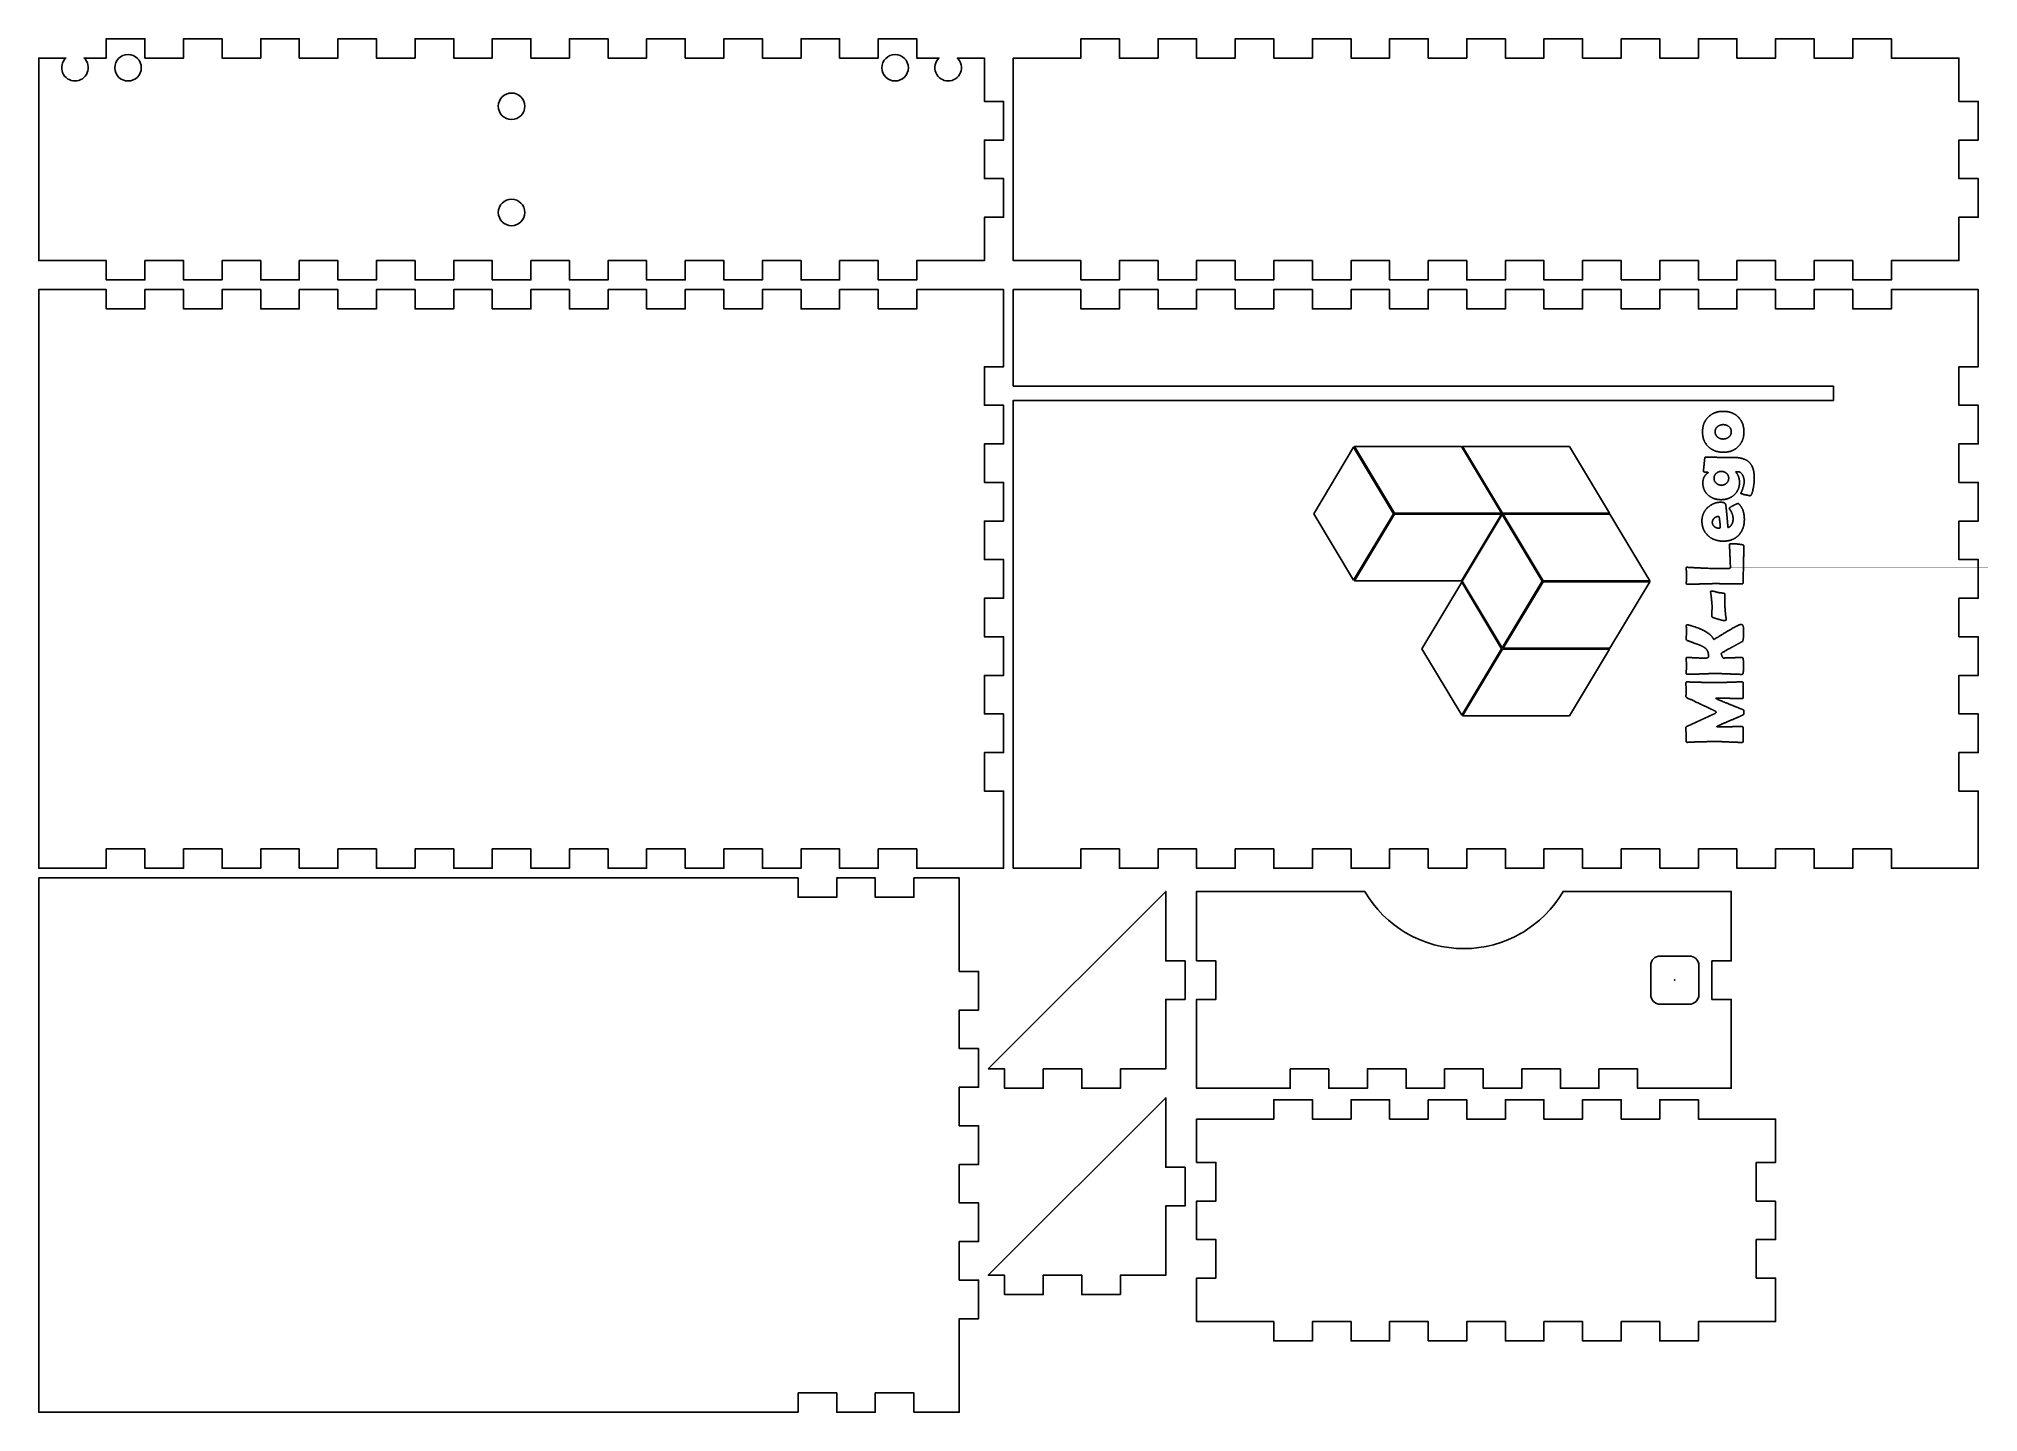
# Model space of a CAD drawing. Header units: millimetres. Extents: x 100 to 502, y 198 to 482.
import ezdxf

# ---------------------------------------------------------------- set-up
doc = ezdxf.new("R2010")
doc.units = ezdxf.units.MM
doc.layers.get('0').update_dxf_attribs({"linetype": 'CONTINUOUS'})

msp = doc.modelspace()

# ---------------------------------------------------------------- linework, layer by layer
for p, q in [((452.28, 392.61), (451.72, 392.61)), ((441.65, 372.82), (441.76, 372.81)), ((446.51, 372.58), (448.73, 372.57)), ((453.35, 373.2), (453.31, 370.69)), ((453.28, 348.8), (453.28, 345.82)), ((441.78, 339.9), (447.17, 342.36)), ((453.28, 339.56), (453.28, 336.75)), ((441.79, 336.52), (441.65, 336.51))]:
    msp.add_line(p, q)
for points in [[(138, 432.4), (138, 436.4), (146, 436.4), (146, 432.4), (154, 432.4), (154, 436.4), (162, 436.4), (162, 432.4), (170, 432.4), (170, 436.4), (178, 436.4), (178, 432.4), (186, 432.4), (186, 436.4), (194, 436.4), (194, 432.4), (202, 432.4), (202, 436.4), (210, 436.4), (210, 432.4), (218, 432.4), (218, 436.4), (226, 436.4), (226, 432.4), (234, 432.4), (234, 436.4), (242, 436.4), (242, 432.4), (250, 432.4), (250, 436.4), (258, 436.4), (258, 432.4), (266, 432.4), (266, 436.4), (274, 436.4), (274, 432.4), (282, 432.4), (282, 436.4), (296, 436.4), (296, 445.4), (300, 445.4), (300, 453.4), (296, 453.4), (296, 461.4), (300, 461.4), (300, 469.4), (296, 469.4), (296, 478.4), (290.39, 478.4, -2.517583), (286.62, 478.4), (282, 478.4), (282, 482.41), (274, 482.41), (274, 478.4), (266, 478.4), (266, 482.41), (258, 482.41), (258, 478.4), (250, 478.4), (250, 482.41), (242, 482.41), (242, 478.4), (234, 478.4), (234, 482.41), (226, 482.41), (226, 478.4), (218, 478.4), (218, 482.41), (210, 482.41), (210, 478.4), (202, 478.4), (202, 482.41), (194, 482.41), (194, 478.4), (186, 478.4), (186, 482.41), (178, 482.41), (178, 478.4), (170, 478.4), (170, 482.41), (162, 482.41), (162, 478.4), (154, 478.4), (154, 482.41), (146, 482.41), (146, 478.4), (138, 478.4), (138, 482.41), (130, 482.41), (130, 478.4), (122, 478.4), (122, 482.41), (114, 482.41), (114, 478.4), (109.39, 478.4, -2.517583), (105.62, 478.4), (100, 478.4), (100, 436.4), (114, 436.4), (114, 432.4), (122, 432.4), (122, 436.4), (130, 436.4), (130, 432.4)], [(442.12, 282.2), (436.12, 282.2, -0.414214), (434.12, 284.2), (434.12, 290.2, -0.414214), (436.12, 292.2), (442.12, 292.2, -0.414214), (444.12, 290.2), (444.12, 284.2, -0.414214)]]:
    msp.add_lwpolyline(points, format="xyb", close=True)
for points in [[(428, 432.4), (436, 432.4), (436, 436.4), (444, 436.4), (444, 432.4), (452, 432.4), (452, 436.4), (460, 436.4), (460, 432.4), (468, 432.4), (468, 436.4), (476, 436.4), (476, 432.4), (484, 432.4), (484, 436.4), (498.01, 436.4), (498.01, 445.4), (502.01, 445.4), (502.01, 453.4), (498.01, 453.4), (498.01, 461.4), (502.01, 461.4), (502.01, 469.4), (498.01, 469.4), (498.01, 478.4), (484, 478.4), (484, 482.41), (476, 482.41), (476, 478.4), (468, 478.4), (468, 482.41), (460, 482.41), (460, 478.4), (452, 478.4), (452, 482.41), (444, 482.41), (444, 478.4), (436, 478.4), (436, 482.41), (428, 482.41), (428, 478.4), (420, 478.4), (420, 482.41), (412, 482.41), (412, 478.4), (404, 478.4), (404, 482.41), (396, 482.41), (396, 478.4), (388, 478.4), (388, 482.41), (380, 482.41), (380, 478.4), (372, 478.4), (372, 482.41), (364, 482.41), (364, 478.4), (356, 478.4), (356, 482.41), (348, 482.41), (348, 478.4), (340, 478.4), (340, 482.41), (332, 482.41), (332, 478.4), (324, 478.4), (324, 482.41), (316, 482.41), (316, 478.4), (302, 478.4), (302, 436.4), (316, 436.4), (316, 432.4), (324, 432.4), (324, 436.4), (332, 436.4), (332, 432.4), (340, 432.4), (340, 436.4), (348, 436.4), (348, 432.4), (356, 432.4), (356, 436.4), (364, 436.4), (364, 432.4), (372, 432.4), (372, 436.4), (380, 436.4), (380, 432.4), (388, 432.4), (388, 436.4), (396, 436.4), (396, 432.4), (404, 432.4), (404, 436.4), (412, 436.4), (412, 432.4), (420, 432.4), (420, 436.4), (428, 436.4)], [(178, 310.4), (178, 314.4), (186, 314.4), (186, 310.4), (194, 310.4), (194, 314.4), (202, 314.4), (202, 310.4), (210, 310.4), (210, 314.4), (218, 314.4), (218, 310.4), (226, 310.4), (226, 314.4), (234, 314.4), (234, 310.4), (242, 310.4), (242, 314.4), (250, 314.4), (250, 310.4), (258, 310.4), (258, 314.4), (266, 314.4), (266, 310.4), (274, 310.4), (274, 314.4), (282, 314.4), (282, 310.4), (296, 310.4), (300, 310.4), (300, 314.4), (300, 326.4), (296, 326.4), (296, 334.4), (300, 334.4), (300, 342.4), (296, 342.4), (296, 350.4), (300, 350.4), (300, 358.4), (296, 358.4), (296, 366.4), (300, 366.4), (300, 374.4), (296, 374.4), (296, 382.4), (300, 382.4), (300, 390.4), (296, 390.4), (296, 398.4), (300, 398.4), (300, 406.4), (296, 406.4), (296, 414.4), (300, 414.4), (300, 426.4), (300, 430.4), (296, 430.4), (282, 430.4), (282, 426.4), (274, 426.4), (274, 430.4), (266, 430.4), (266, 426.4), (258, 426.4), (258, 430.4), (250, 430.4), (250, 426.4), (242, 426.4), (242, 430.4), (234, 430.4), (234, 426.4), (226, 426.4), (226, 430.4), (218, 430.4), (218, 426.4), (210, 426.4), (210, 430.4), (202, 430.4), (202, 426.4), (194, 426.4), (194, 430.4), (186, 430.4), (186, 426.4), (178, 426.4), (178, 430.4), (170, 430.4), (170, 426.4), (162, 426.4), (162, 430.4), (154, 430.4), (154, 426.4), (146, 426.4), (146, 430.4), (138, 430.4), (138, 426.4), (130, 426.4), (130, 430.4), (122, 430.4), (122, 426.4), (114, 426.4), (114, 430.4), (100, 430.4), (100, 426.4), (100, 314.4), (100, 310.4), (114, 310.4), (114, 314.4), (122, 314.4), (122, 310.4), (130, 310.4), (130, 314.4), (138, 314.4), (138, 310.4), (146, 310.4), (146, 314.4), (154, 314.4), (154, 310.4), (162, 310.4), (162, 314.4), (170, 314.4), (170, 310.4)], [(436, 310.4), (444, 310.4), (444, 314.4), (452, 314.4), (452, 310.4), (460, 310.4), (460, 314.4), (468, 314.4), (468, 310.4), (476, 310.4), (476, 314.4), (484, 314.4), (484, 310.4), (498.01, 310.4), (502.01, 310.4), (502.01, 314.4), (502.01, 326.4), (498.01, 326.4), (498.01, 334.4), (502.01, 334.4), (502.01, 342.4), (498.01, 342.4), (498.01, 350.4), (502.01, 350.4), (502.01, 358.4), (498.01, 358.4), (498.01, 366.4), (502.01, 366.4), (502.01, 374.4), (498.01, 374.4), (498.01, 382.4), (502.01, 382.4), (502.01, 390.4), (498.01, 390.4), (498.01, 398.4), (502.01, 398.4), (502.01, 406.4), (498.01, 406.4), (498.01, 414.4), (502.01, 414.4), (502.01, 426.4), (502.01, 430.4), (498.01, 430.4), (484, 430.4), (484, 426.4), (476, 426.4), (476, 430.4), (468, 430.4), (468, 426.4), (460, 426.4), (460, 430.4), (452, 430.4), (452, 426.4), (444, 426.4), (444, 430.4), (436, 430.4), (436, 426.4), (428, 426.4), (428, 430.4), (420, 430.4), (420, 426.4), (412, 426.4), (412, 430.4), (404, 430.4), (404, 426.4), (396, 426.4), (396, 430.4), (388, 430.4), (388, 426.4), (380, 426.4), (380, 430.4), (372, 430.4), (372, 426.4), (364, 426.4), (364, 430.4), (356, 430.4), (356, 426.4), (348, 426.4), (348, 430.4), (340, 430.4), (340, 426.4), (332, 426.4), (332, 430.4), (324, 430.4), (324, 426.4), (316, 426.4), (316, 430.4), (302, 430.4), (302, 426.4), (302, 410.4), (472, 410.4), (472, 407.4), (302, 407.4), (302, 314.4), (302, 310.4), (316, 310.4), (316, 314.4), (324, 314.4), (324, 310.4), (332, 310.4), (332, 314.4), (340, 314.4), (340, 310.4), (348, 310.4), (348, 314.4), (356, 314.4), (356, 310.4), (364, 310.4), (364, 314.4), (372, 314.4), (372, 310.4), (380, 310.4), (380, 314.4), (388, 314.4), (388, 310.4), (396, 310.4), (396, 314.4), (404, 314.4), (404, 310.4), (412, 310.4), (412, 314.4), (420, 314.4), (420, 310.4), (428, 310.4), (428, 314.4), (436, 314.4)], [(372.54, 370.12), (380.82, 383.93), (372.54, 397.73), (364.26, 383.93)], [(381, 384.03), (403.16, 384.03), (394.88, 397.83), (372.72, 397.83)], [(395.12, 397.83), (403.4, 384.03), (425.56, 384.03), (417.28, 397.83)], [(394.88, 370.03), (372.72, 370.03), (381, 383.83), (403.16, 383.83)], [(403.34, 356.12), (395.06, 369.93), (403.34, 383.73), (411.62, 369.93)], [(403.52, 383.83), (425.68, 383.83), (433.96, 370.03), (411.8, 370.03)], [(394.94, 342.12), (403.22, 355.93), (394.94, 369.73), (386.66, 355.93)], [(403.52, 356.03), (411.8, 369.83), (433.96, 369.83), (425.68, 356.03)], [(395.12, 342.03), (403.4, 355.83), (425.56, 355.83), (417.28, 342.03)], [(257.4, 201.6), (265.4, 201.6), (265.4, 197.6), (273.4, 197.6), (273.4, 201.6), (281.4, 201.6), (281.4, 197.6), (290.8, 197.6), (290.8, 201.6), (290.8, 217), (294.8, 217), (294.8, 225), (290.8, 225), (290.8, 233), (294.8, 233), (294.8, 241), (290.8, 241), (290.8, 249), (294.8, 249), (294.8, 257), (290.8, 257), (290.8, 265), (294.8, 265), (294.8, 273), (290.8, 273), (290.8, 281), (294.8, 281), (294.8, 289), (290.8, 289), (290.8, 304.4), (290.8, 308.4), (281.4, 308.4), (281.4, 304.4), (273.4, 304.4), (273.4, 308.4), (265.4, 308.4), (265.4, 304.4), (257.4, 304.4), (257.4, 308.4), (100, 308.4), (100, 197.6), (257.4, 197.6)], [(296.8, 268.8), (300.2, 268.8), (300.2, 264.8), (308.2, 264.8), (308.2, 268.8), (316.2, 268.8), (316.2, 264.8), (324.2, 264.8), (324.2, 268.8), (333.6, 268.8), (333.6, 283.2), (337.6, 283.2), (337.6, 291.2), (333.6, 291.2), (333.6, 305.6)], [(340, 291.2), (344, 291.2), (344, 283.2), (340, 283.2), (340, 268.8), (340, 264.8), (344, 264.8), (359.4, 264.8), (359.4, 268.8), (367.4, 268.8), (367.4, 264.8), (375.4, 264.8), (375.4, 268.8), (383.4, 268.8), (383.4, 264.8), (391.4, 264.8), (391.4, 268.8), (399.4, 268.8), (399.4, 264.8), (407.4, 264.8), (407.4, 268.8), (415.4, 268.8), (415.4, 264.8), (423.4, 264.8), (423.4, 268.8), (431.4, 268.8), (431.4, 264.8), (446.8, 264.8), (450.8, 264.8), (450.8, 268.8), (450.8, 283.2), (446.8, 283.2), (446.8, 291.2), (450.8, 291.2), (450.8, 305.6), (446.8, 305.6), (415.96, 305.6), (415.77, 305.27), (415.14, 304.28), (414.23, 303.02), (413.25, 301.82), (412.19, 300.69), (411.06, 299.63), (409.86, 298.64), (408.6, 297.74), (407.61, 297.11), (407.27, 296.91), (406.94, 296.72), (405.9, 296.18), (404.48, 295.54), (403.03, 294.99), (401.55, 294.54), (400.04, 294.19), (398.51, 293.94), (396.96, 293.79), (395.79, 293.73), (395.4, 293.73), (395.01, 293.73), (393.85, 293.79), (392.3, 293.94), (390.77, 294.19), (389.26, 294.54), (387.78, 294.99), (386.32, 295.54), (384.91, 296.18), (383.87, 296.72), (383.53, 296.91), (383.2, 297.11), (382.21, 297.74), (380.95, 298.64), (379.75, 299.63), (378.62, 300.69), (377.56, 301.82), (376.57, 303.02), (375.67, 304.28), (375.04, 305.27), (374.84, 305.6), (344, 305.6), (340, 305.6)], [(324.2, 222), (324.2, 226), (333.6, 226), (333.6, 240.4), (337.6, 240.4), (337.6, 248.4), (333.6, 248.4), (333.6, 262.8), (296.8, 226), (300.2, 226), (300.2, 222), (308.2, 222), (308.2, 226), (316.2, 226), (316.2, 222)], [(460, 241.4), (456, 241.4), (456, 249.4), (460, 249.4), (460, 258.4), (456, 258.4), (444, 258.4), (444, 262.4), (436, 262.4), (436, 258.4), (428, 258.4), (428, 262.4), (420, 262.4), (420, 258.4), (412, 258.4), (412, 262.4), (404, 262.4), (404, 258.4), (396, 258.4), (396, 262.4), (388, 262.4), (388, 258.4), (380, 258.4), (380, 262.4), (372, 262.4), (372, 258.4), (364, 258.4), (364, 262.4), (356, 262.4), (356, 258.4), (344, 258.4), (340, 258.4), (340, 249.4), (344, 249.4), (344, 241.4), (340, 241.4), (340, 233.4), (344, 233.4), (344, 225.41), (340, 225.41), (340, 216.4), (344, 216.4), (356, 216.4), (356, 212.4), (364, 212.4), (364, 216.4), (372, 216.4), (372, 212.4), (380, 212.4), (380, 216.4), (388, 216.4), (388, 212.4), (396, 212.4), (396, 216.4), (404, 216.4), (404, 212.4), (412, 212.4), (412, 216.4), (420, 216.4), (420, 212.4), (428, 212.4), (428, 216.4), (436, 216.4), (436, 212.4), (444, 212.4), (444, 216.4), (456, 216.4), (460, 216.4), (460, 225.41), (456, 225.41), (456, 233.4), (460, 233.4)]]:
    msp.add_lwpolyline(points, close=True)
for centre in [(118.5, 476.4), (277.5, 476.4), (198, 468.4), (198, 446.4)]:
    msp.add_circle(centre, 2.75)
for points in [[(444.86, 400.89), (444.86, 402.79), (446.05, 403.97)], [(446.05, 403.97), (447.24, 405.15), (449.14, 405.15)], [(449.14, 402.39), (448.48, 402.39), (447.97, 401.98)], [(449.14, 405.15), (451.06, 405.15), (452.26, 403.98)], [(450.31, 402), (449.82, 402.39), (449.14, 402.39)], [(452.26, 403.98), (453.45, 402.8), (453.45, 400.89)], [(446.08, 397.8), (444.86, 398.94), (444.86, 400.89)], [(447.97, 401.98), (447.46, 401.57), (447.46, 400.91)], [(447.46, 400.91), (447.46, 400.25), (447.98, 399.82)], [(447.98, 399.82), (448.47, 399.41), (449.14, 399.41)], [(449.14, 399.41), (449.82, 399.41), (450.31, 399.82)], [(450.83, 400.91), (450.83, 401.57), (450.31, 402)], [(450.31, 399.82), (450.83, 400.25), (450.83, 400.91)], [(453.45, 400.89), (453.45, 399.04), (452.27, 397.85)], [(445.05, 392.7), (445.05, 392.83), (445.19, 394.15)], [(445.19, 394.15), (445.33, 395.47), (445.34, 395.52)], [(445.34, 395.52), (445.39, 395.66), (445.56, 395.66)], [(445.56, 395.66), (446.14, 395.66), (447.29, 395.63)], [(449.24, 396.66), (447.29, 396.66), (446.08, 397.8)], [(447.29, 395.63), (448.45, 395.59), (449.03, 395.59)], [(449.03, 395.59), (449.37, 395.59), (450.06, 395.6)], [(452.27, 397.85), (451.09, 396.66), (449.24, 396.66)], [(450.06, 395.6), (450.75, 395.6), (451.09, 395.6)], [(451.09, 395.6), (453.49, 395.6), (454.53, 394.6)], [(454.53, 394.6), (455.6, 393.55), (455.6, 391.13)], [(444.93, 390.34), (444.93, 391.61), (445.84, 392.28)], [(446.03, 387.77), (444.93, 388.75), (444.93, 390.34)], [(445.72, 392.54), (445.05, 392.54), (445.05, 392.7)], [(446.02, 392.47), (446.02, 392.54), (445.72, 392.54)], [(445.84, 392.28), (446.02, 392.42), (446.02, 392.47)], [(447.7, 392.29), (447.25, 391.88), (447.25, 391.27)], [(447.25, 391.27), (447.25, 390.65), (447.71, 390.24)], [(448.77, 392.7), (448.15, 392.7), (447.7, 392.29)], [(447.71, 390.24), (448.17, 389.84), (448.78, 389.84)], [(449.83, 392.29), (449.38, 392.7), (448.77, 392.7)], [(448.78, 389.84), (449.4, 389.84), (449.84, 390.25)], [(450.29, 391.27), (450.29, 391.88), (449.83, 392.29)], [(449.84, 390.25), (450.29, 390.67), (450.29, 391.27)], [(452.52, 390.41), (452.52, 388.83), (451.39, 387.81)], [(451.72, 392.61), (452.52, 391.75), (452.52, 390.41)], [(453.19, 391.89), (452.83, 392.61), (452.28, 392.61)], [(452.85, 388.29), (453.49, 389.58), (453.49, 390.69)], [(453.49, 390.69), (453.49, 391.29), (453.19, 391.89)], [(455.6, 391.13), (455.6, 390.42), (455.38, 389.21)], [(445.91, 385.18), (447.09, 386.3), (448.71, 386.3)], [(448.7, 386.83), (447.09, 386.83), (446.03, 387.77)], [(451.39, 387.81), (450.3, 386.83), (448.7, 386.83)], [(448.71, 386.3), (449.56, 386.3), (449.68, 385.76)], [(451.25, 385.62), (452.02, 386.03), (452.23, 386.03)], [(452.23, 386.03), (452.29, 386.03), (452.42, 385.91)], [(452.82, 388.2), (452.83, 388.24), (452.85, 388.29)], [(453.05, 388.01), (452.82, 388.07), (452.82, 388.2)], [(454.7, 387.65), (454.54, 387.65), (453.05, 388.01)], [(455.38, 389.21), (455.09, 387.65), (454.7, 387.65)], [(444.74, 382.44), (444.74, 384.05), (445.91, 385.18)], [(446.02, 379.36), (444.74, 380.52), (444.74, 382.44)], [(447.29, 382.99), (446.89, 382.62), (446.89, 382.11)], [(446.89, 382.11), (446.89, 381.58), (447.34, 381.23)], [(448.2, 383.36), (447.68, 383.36), (447.29, 382.99)], [(448.34, 383.08), (448.29, 383.36), (448.2, 383.36)], [(448.53, 381.15), (448.53, 381.77), (448.34, 383.08)], [(449.68, 385.76), (449.7, 385.66), (449.87, 384.02)], [(449.87, 384.02), (449.98, 383.02), (450.13, 381.06)], [(450.39, 385.03), (450.47, 385.2), (451.25, 385.62)], [(450.79, 384.39), (450.59, 384.71), (450.39, 385.03)], [(451.2, 382.88), (451.2, 383.63), (450.79, 384.39)], [(450.96, 381.77), (451.2, 382.26), (451.2, 382.88)], [(453.53, 382.72), (453.53, 380.72), (452.36, 379.49)], [(452.42, 385.91), (453.53, 384.88), (453.53, 382.72)], [(449.19, 378.23), (447.25, 378.23), (446.02, 379.36)], [(447.34, 381.23), (447.75, 380.91), (448.3, 380.91)], [(448.3, 380.91), (448.53, 380.91), (448.53, 381.15)], [(452.36, 379.49), (451.17, 378.23), (449.19, 378.23)], [(450.13, 381.06), (450.67, 381.17), (450.96, 381.77)], [(450.47, 377.47), (450.47, 377.7), (450.67, 377.7)], [(450.55, 375.21), (450.47, 376.72), (450.47, 377.47)], [(450.63, 372.94), (450.63, 373.7), (450.55, 375.21)], [(450.67, 377.7), (452.1, 377.7), (453.15, 377.49)], [(453.15, 377.49), (453.37, 377.45), (453.41, 377.31)], [(453.39, 375.09), (453.36, 373.57), (453.35, 373.2)], [(453.42, 376.97), (453.42, 376.25), (453.39, 375.09)], [(453.41, 377.31), (453.42, 377.27), (453.42, 376.97)], [(441.49, 372.7), (441.49, 372.82), (441.65, 372.82)], [(441.52, 371.87), (441.49, 372.42), (441.49, 372.7)], [(441.5, 369.55), (441.5, 369.81), (441.53, 370.31)], [(441.55, 371.05), (441.55, 371.33), (441.52, 371.87)], [(441.53, 370.31), (441.55, 370.81), (441.55, 371.05)], [(441.76, 372.81), (443.34, 372.71), (446.51, 372.58)], [(448.73, 372.57), (449.81, 372.57), (450.3, 372.58)], [(450.3, 372.58), (450.41, 372.59), (450.51, 372.6)], [(450.51, 372.6), (450.61, 372.61), (450.63, 372.72)], [(450.63, 372.72), (450.63, 372.73), (450.63, 372.94)], [(453.31, 370.69), (453.32, 370.31), (453.28, 369.6)], [(441.68, 369.3), (441.5, 369.3), (441.5, 369.55)], [(444.61, 369.36), (442.66, 369.3), (441.68, 369.3)], [(447.53, 369.42), (446.55, 369.42), (444.61, 369.36)], [(446.53, 367.69), (446.53, 367.87), (446.81, 367.87)], [(446.64, 366.91), (446.53, 367.74), (446.53, 367.69)], [(446.84, 364.63), (446.84, 365.32), (446.64, 366.91)], [(446.81, 367.87), (447.07, 367.87), (447.49, 367.75)], [(447.49, 367.75), (447.82, 367.65), (448.17, 367.56)], [(450.27, 369.39), (448.45, 369.42), (447.53, 369.42)], [(448.17, 367.56), (448.59, 367.53), (449.39, 367.4)], [(449.39, 367.4), (449.51, 367.37), (449.51, 367.2)], [(449.5, 366.24), (449.49, 365.59), (449.49, 365.26)], [(449.51, 367.2), (449.51, 366.88), (449.5, 366.24)], [(453.02, 369.36), (452.1, 369.36), (450.27, 369.39)], [(453.28, 369.6), (453.24, 369.36), (453.02, 369.36)], [(446.77, 362.67), (446.77, 362.99), (446.81, 363.65)], [(446.91, 362.45), (446.77, 362.51), (446.77, 362.67)], [(446.81, 363.65), (446.84, 364.31), (446.84, 364.63)], [(448.13, 362.04), (447.18, 362.32), (446.91, 362.45)], [(449.35, 361.76), (449.14, 361.76), (448.13, 362.04)], [(449.77, 361.98), (449.77, 361.76), (449.35, 361.76)], [(449.49, 365.26), (449.49, 364.38), (449.65, 362.89)], [(449.65, 362.89), (449.66, 362.81), (449.72, 362.44)], [(449.72, 362.44), (449.77, 362.14), (449.77, 361.98)], [(441.48, 358.02), (441.48, 358.23), (441.51, 358.68)], [(441.69, 357.64), (441.48, 357.73), (441.48, 358.02)], [(441.5, 360.68), (441.5, 360.88), (441.69, 360.88)], [(441.52, 360.01), (441.5, 360.46), (441.5, 360.68)], [(441.51, 358.68), (441.53, 359.12), (441.53, 359.34)], [(441.53, 359.34), (441.53, 359.56), (441.52, 360.01)], [(441.69, 360.88), (441.97, 360.88), (443.05, 360.53)], [(443.05, 360.53), (446.23, 359.49), (447.02, 358.13)], [(447.02, 358.13), (447.18, 357.86), (447.28, 357.86)], [(447.28, 357.86), (447.27, 357.86), (449.8, 359.41)], [(449.8, 359.41), (452.33, 360.96), (452.81, 360.96)], [(452.81, 360.96), (453.17, 360.96), (453.28, 360.65)], [(453.28, 357.81), (453.24, 357.58), (453.19, 357.51)], [(453.28, 360.65), (453.37, 360.4), (453.37, 359.32)], [(453.37, 359.32), (453.37, 358.28), (453.28, 357.81)], [(441.48, 353.95), (441.48, 354.1), (441.63, 354.1)], [(441.51, 353.16), (441.48, 353.69), (441.48, 353.95)], [(441.63, 354.1), (442.26, 354.1), (443.51, 354.03)], [(444.1, 356.75), (443.28, 357.02), (441.69, 357.64)], [(443.51, 354.03), (444.77, 353.97), (445.39, 353.97)], [(445.57, 355.92), (445.17, 356.33), (444.1, 356.75)], [(445.39, 353.97), (446.12, 353.97), (446.12, 354.37)], [(446.12, 354.37), (446.12, 355.37), (445.57, 355.92)], [(450.7, 356.11), (448.88, 355.11), (448.7, 354.91)], [(448.7, 354.91), (449.03, 354), (449.17, 354)], [(449.17, 354), (449.8, 354), (451.07, 354.05)], [(452.95, 357.33), (451.83, 356.71), (450.7, 356.11)], [(451.07, 354.05), (452.35, 354.1), (452.99, 354.1)], [(453.19, 357.51), (453.15, 357.44), (452.95, 357.33)], [(452.99, 354.1), (453.25, 354.1), (453.28, 353.88)], [(453.28, 353.88), (453.35, 353.44), (453.35, 352.3)], [(441.48, 350.79), (441.48, 351.05), (441.51, 351.58)], [(441.67, 350.62), (441.48, 350.62), (441.48, 350.79)], [(441.53, 352.36), (441.53, 352.63), (441.51, 353.16)], [(441.51, 351.58), (441.53, 352.1), (441.53, 352.36)], [(444.6, 350.7), (442.64, 350.62), (441.67, 350.62)], [(447.53, 350.78), (446.55, 350.78), (444.6, 350.7)], [(450.28, 350.7), (448.45, 350.78), (447.53, 350.78)], [(453.02, 350.61), (452.11, 350.61), (450.28, 350.7)], [(453.28, 350.85), (453.23, 350.61), (453.02, 350.61)], [(453.35, 352.3), (453.35, 351.2), (453.28, 350.85)], [(441.4, 348.78), (441.4, 349.03), (441.6, 349.03)], [(441.44, 348.14), (441.4, 348.57), (441.4, 348.78)], [(441.43, 346.02), (441.43, 346.26), (441.46, 346.75)], [(441.76, 345.7), (441.43, 345.85), (441.43, 346.02)], [(441.48, 347.5), (441.48, 347.71), (441.44, 348.14)], [(441.46, 346.75), (441.48, 347.24), (441.48, 347.5)], [(441.6, 349.03), (442.59, 349.03), (444.56, 348.96)], [(444.56, 348.96), (446.54, 348.89), (447.53, 348.89)], [(447.53, 348.89), (448.45, 348.89), (450.28, 348.97)], [(450.28, 348.97), (452.11, 349.04), (453.02, 349.04)], [(453.28, 345.82), (453.28, 345.58), (452.99, 345.58)], [(453.02, 349.04), (453.28, 349.04), (453.28, 348.8)], [(447.08, 343.19), (445.32, 344.04), (441.76, 345.7)], [(447.71, 342.79), (447.71, 342.89), (447.08, 343.19)], [(447.17, 342.36), (447.71, 342.62), (447.71, 342.79)], [(447.89, 345.7), (447.65, 345.7), (447.63, 345.63)], [(447.63, 345.63), (447.68, 345.54), (450.23, 344.5)], [(450.44, 345.64), (448.74, 345.7), (447.89, 345.7)], [(450.23, 344.5), (451.73, 343.9), (453.21, 343.29)], [(452.99, 345.58), (452.14, 345.58), (450.44, 345.64)], [(453.28, 342.22), (452.36, 341.77), (450.59, 341.03)], [(453.21, 343.29), (453.41, 343.21), (453.44, 343.08)], [(453.45, 342.74), (453.45, 342.31), (453.28, 342.22)], [(453.44, 343.08), (453.45, 343.04), (453.45, 342.74)], [(441.42, 339.64), (441.42, 339.73), (441.78, 339.9)], [(441.45, 338.25), (441.42, 339.18), (441.42, 339.64)], [(441.48, 336.87), (441.48, 337.33), (441.45, 338.25)], [(447.89, 339.84), (447.85, 339.83), (447.8, 339.77)], [(447.8, 339.77), (447.87, 339.71), (448.04, 339.71)], [(450.59, 341.03), (448.72, 340.24), (447.89, 339.84)], [(448.04, 339.71), (448.87, 339.71), (450.51, 339.75)], [(450.51, 339.75), (452.16, 339.79), (452.99, 339.79)], [(452.99, 339.79), (453.28, 339.79), (453.28, 339.56)], [(441.65, 336.51), (441.48, 336.5), (441.48, 336.87)], [(443.87, 336.6), (443.17, 336.59), (441.79, 336.52)], [(447.53, 336.68), (446.55, 336.68), (443.87, 336.6)], [(450.28, 336.59), (448.45, 336.68), (447.53, 336.68)], [(453.04, 336.5), (452.12, 336.5), (450.28, 336.59)], [(453.23, 336.54), (453.17, 336.5), (453.04, 336.5)], [(453.28, 336.75), (453.28, 336.58), (453.23, 336.54)]]:
    msp.add_open_spline(points, degree=2)
msp.add_point((439.12, 287.2))

doc.saveas('drawing.dxf')
